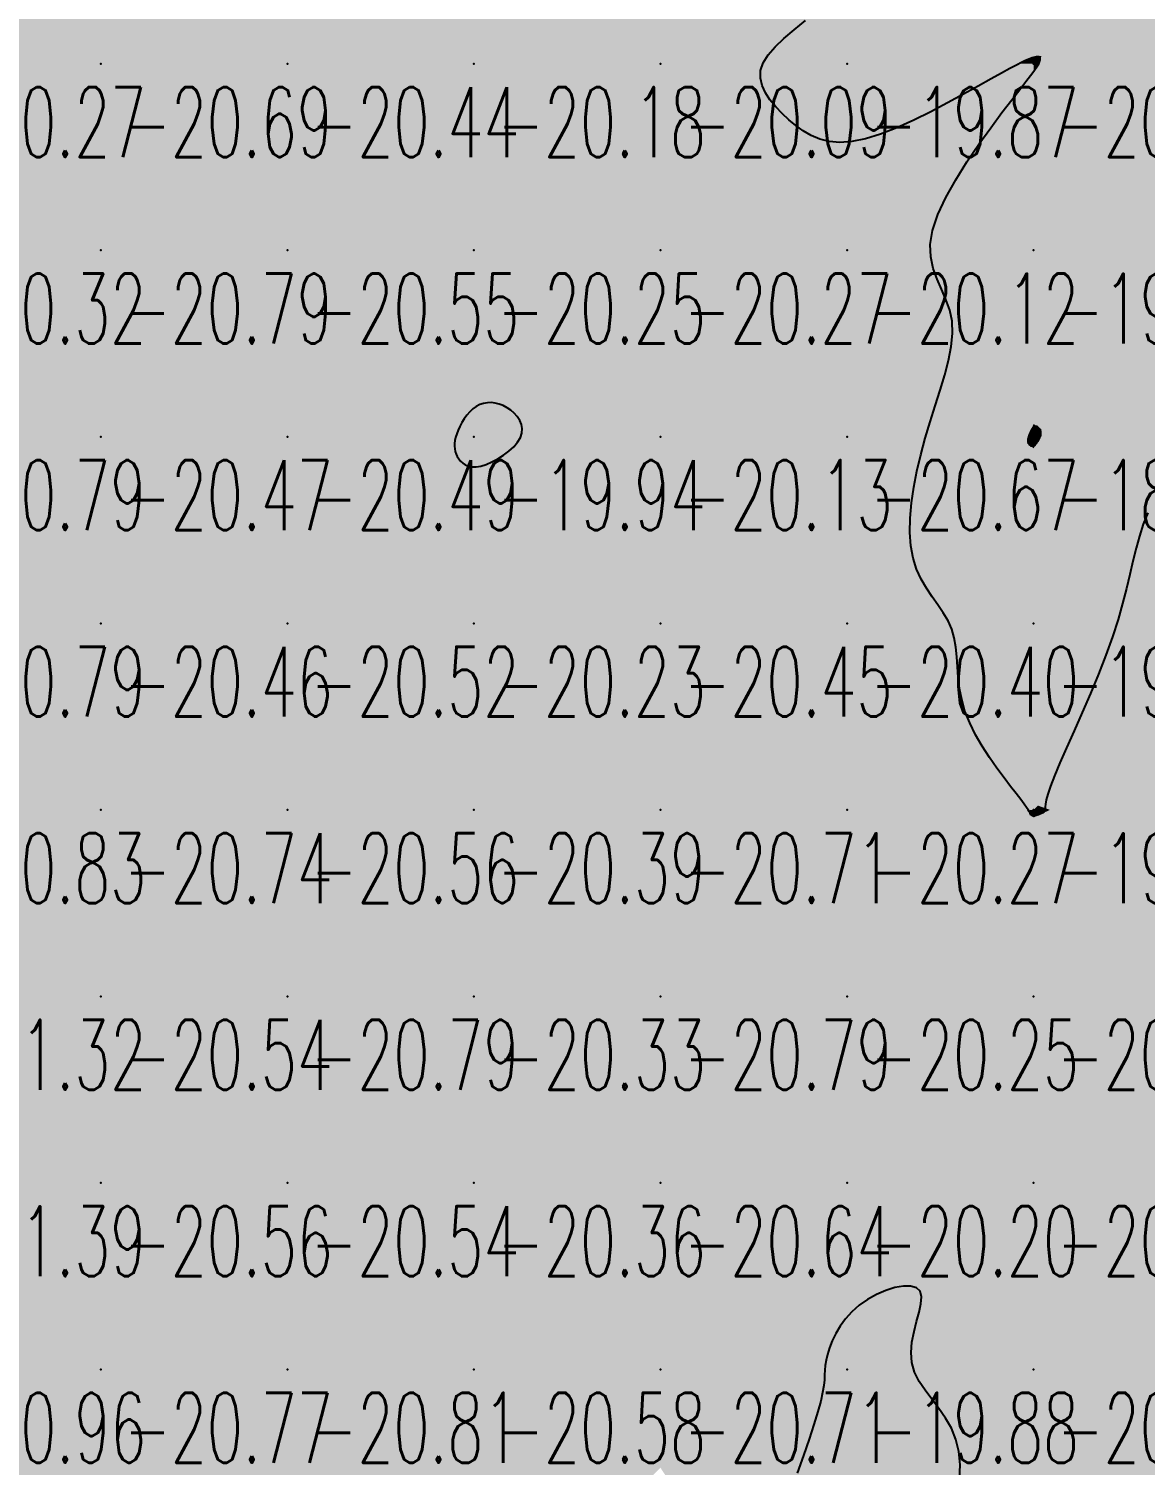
# Model space of a CAD drawing. Header units: millimetres. Extents: x 88261 to 90953, y 390274 to 392322.
# Drawn here: x 89256.4 to 89316.2, y 390922.1 to 390999.1 of the extents above; entities that cross this region are included whole.
import ezdxf
from ezdxf.enums import TextEntityAlignment as Align

# ---------------------------------------------------------------- set-up
doc = ezdxf.new("R2010")
doc.units = ezdxf.units.MM
doc.header["$LTSCALE"] = 25
for name, color, linetype in [('CN_03_00', 7, 'Continuous'), ('CN_04_00', 242, 'Continuous'), ('COTEAlt', 7, 'Continuous'), ('TN_COLORIAGE', 7, 'Continuous')]:
    doc.layers.add(name, color=color, linetype=linetype)
doc.styles.add('Simplex 1.0', font='Simplex.shx', dxfattribs={"width": 0.99, "height": 2.5})
doc.styles.get("Standard").update_dxf_attribs({"font": 'times.ttf'})

# ---------------------------------------------------------------- blocks, each defined once
blk = doc.blocks.new('COTE')
at = {"color": 0}
blk.add_point((0, 0), dxfattribs=at)
at = {"layer": 'COTEAlt'}
blk.add_attdef('ALT', text='', height=3.75, dxfattribs=at).set_placement((1.25, -1.25), align=Align.TOP_LEFT)

msp = doc.modelspace()

# ---------------------------------------------------------------- linework, layer by layer
at = {"layer": 'CN_03_00', "elevation": -19, "flags": 128}
msp.add_lwpolyline([(89310.613, 390977.269), (89310.63, 390977.329), (89310.64, 390977.386), (89310.643, 390977.44), (89310.641, 390977.491), (89310.631, 390977.54), (89310.616, 390977.586), (89310.593, 390977.631), (89310.565, 390977.672), (89310.53, 390977.71), (89310.492, 390977.743), (89310.45, 390977.768), (89310.405, 390977.785), (89310.36, 390977.792), (89310.314, 390977.786), (89310.269, 390977.768), (89310.226, 390977.735), (89310.184, 390977.689), (89310.146, 390977.634), (89310.109, 390977.571), (89310.076, 390977.503), (89310.045, 390977.433), (89310.018, 390977.363), (89309.995, 390977.296), (89309.975, 390977.234), (89309.959, 390977.176), (89309.947, 390977.123), (89309.94, 390977.073), (89309.939, 390977.027), (89309.942, 390976.984), (89309.951, 390976.943), (89309.967, 390976.904), (89309.988, 390976.867), (89310.015, 390976.832), (89310.047, 390976.802), (89310.084, 390976.778), (89310.124, 390976.762), (89310.167, 390976.754), (89310.212, 390976.757), (89310.259, 390976.772), (89310.306, 390976.801), (89310.354, 390976.841), (89310.401, 390976.89), (89310.446, 390976.947), (89310.489, 390977.009), (89310.527, 390977.074), (89310.562, 390977.141), (89310.591, 390977.206), (89310.613, 390977.269)], close=True, dxfattribs=at)
at = {"layer": 'CN_04_00', "elevation": -20, "flags": 128}
for points in [[(89316.37, 390973.17), (89316.129, 390972.551), (89315.924, 390971.918), (89315.743, 390971.263), (89315.576, 390970.581), (89315.409, 390969.864), (89315.229, 390969.106), (89315.022, 390968.301), (89314.777, 390967.442), (89314.48, 390966.522), (89314.123, 390965.541), (89313.72, 390964.519), (89313.29, 390963.485), (89312.85, 390962.464), (89312.42, 390961.484), (89312.017, 390960.572), (89311.661, 390959.755), (89311.369, 390959.06), (89311.156, 390958.506), (89311.012, 390958.083), (89310.925, 390957.77), (89310.882, 390957.55), (89310.868, 390957.403), (89310.871, 390957.309), (89310.876, 390957.251), (89310.872, 390957.21), (89310.846, 390957.169), (89310.801, 390957.126), (89310.74, 390957.084), (89310.669, 390957.044), (89310.591, 390957.007), (89310.51, 390956.974), (89310.432, 390956.949), (89310.359, 390956.931), (89310.296, 390956.922), (89310.242, 390956.921), (89310.197, 390956.927), (89310.159, 390956.94), (89310.129, 390956.957), (89310.105, 390956.978), (89310.086, 390957.002), (89310.071, 390957.027), (89310.059, 390957.055), (89310.041, 390957.092), (89310.01, 390957.151), (89309.954, 390957.241), (89309.866, 390957.371), (89309.737, 390957.553), (89309.558, 390957.795), (89309.319, 390958.11), (89309.016, 390958.502), (89308.664, 390958.964), (89308.281, 390959.483), (89307.887, 390960.049), (89307.5, 390960.648), (89307.138, 390961.27), (89306.822, 390961.902), (89306.57, 390962.531), (89306.394, 390963.149), (89306.282, 390963.752), (89306.214, 390964.336), (89306.171, 390964.902), (89306.134, 390965.447), (89306.083, 390965.968), (89305.999, 390966.465), (89305.862, 390966.936), (89305.661, 390967.38), (89305.406, 390967.808), (89305.117, 390968.232), (89304.811, 390968.665), (89304.507, 390969.119), (89304.222, 390969.607), (89303.976, 390970.14), (89303.787, 390970.732), (89303.669, 390971.391), (89303.619, 390972.11), (89303.633, 390972.881), (89303.704, 390973.693), (89303.825, 390974.537), (89303.992, 390975.403), (89304.198, 390976.282), (89304.437, 390977.162), (89304.702, 390978.036), (89304.976, 390978.897), (89305.244, 390979.738), (89305.487, 390980.554), (89305.689, 390981.338), (89305.833, 390982.084), (89305.901, 390982.786), (89305.876, 390983.438), (89305.75, 390984.038), (89305.551, 390984.602), (89305.314, 390985.148), (89305.076, 390985.697), (89304.872, 390986.268), (89304.739, 390986.88), (89304.712, 390987.553), (89304.829, 390988.307), (89305.113, 390989.152), (89305.539, 390990.067), (89306.073, 390991.021), (89306.677, 390991.984), (89307.316, 390992.925), (89307.953, 390993.813), (89308.553, 390994.618), (89309.079, 390995.31), (89309.505, 390995.866), (89309.833, 390996.296), (89310.079, 390996.619), (89310.255, 390996.851), (89310.374, 390997.012), (89310.451, 390997.119), (89310.498, 390997.19), (89310.528, 390997.244), (89310.552, 390997.295), (89310.573, 390997.345), (89310.589, 390997.394), (89310.6, 390997.44), (89310.605, 390997.482), (89310.604, 390997.521), (89310.596, 390997.553), (89310.581, 390997.579), (89310.557, 390997.598), (89310.525, 390997.61), (89310.485, 390997.615), (89310.437, 390997.614), (89310.381, 390997.606), (89310.317, 390997.593), (89310.245, 390997.574), (89310.165, 390997.55), (89310.074, 390997.52), (89309.961, 390997.476), (89309.81, 390997.41), (89309.606, 390997.312), (89309.335, 390997.173), (89308.981, 390996.985), (89308.53, 390996.739), (89307.966, 390996.425), (89307.282, 390996.04), (89306.498, 390995.602), (89305.641, 390995.136), (89304.739, 390994.665), (89303.82, 390994.213), (89302.911, 390993.804), (89302.038, 390993.461), (89301.23, 390993.209), (89300.508, 390993.065), (89299.867, 390993.023), (89299.297, 390993.071), (89298.787, 390993.197), (89298.326, 390993.389), (89297.904, 390993.635), (89297.51, 390993.923), (89297.132, 390994.24), (89296.766, 390994.577), (89296.423, 390994.93), (89296.118, 390995.297), (89295.869, 390995.677), (89295.691, 390996.068), (89295.601, 390996.469), (89295.615, 390996.878), (89295.748, 390997.294), (89296.012, 390997.716), (89296.391, 390998.148), (89296.866, 390998.596), (89297.414, 390999.064), (89298.015, 390999.558)], [(89306.278, 390921.361), (89306.304, 390922.124), (89306.242, 390922.834), (89306.087, 390923.488), (89305.842, 390924.085), (89305.526, 390924.636), (89305.169, 390925.152), (89304.798, 390925.643), (89304.44, 390926.123), (89304.122, 390926.602), (89303.873, 390927.093), (89303.719, 390927.606), (89303.679, 390928.149), (89303.73, 390928.708), (89303.84, 390929.267), (89303.978, 390929.807), (89304.11, 390930.311), (89304.206, 390930.761), (89304.233, 390931.14), (89304.16, 390931.43), (89303.963, 390931.617), (89303.657, 390931.707), (89303.267, 390931.708), (89302.816, 390931.628), (89302.329, 390931.477), (89301.83, 390931.263), (89301.343, 390930.995), (89300.893, 390930.682), (89300.498, 390930.333), (89300.159, 390929.957), (89299.875, 390929.565), (89299.639, 390929.168), (89299.45, 390928.776), (89299.304, 390928.399), (89299.197, 390928.047), (89299.125, 390927.731), (89299.083, 390927.455), (89299.062, 390927.204), (89299.049, 390926.955), (89299.032, 390926.687), (89298.999, 390926.378), (89298.939, 390926.005), (89298.839, 390925.547), (89298.687, 390924.983), (89298.475, 390924.297), (89298.212, 390923.505), (89297.907, 390922.627), (89297.572, 390921.687)]]:
    msp.add_lwpolyline(points, dxfattribs=at)
msp.add_lwpolyline([(89282.822, 390977.444), (89282.837, 390977.681), (89282.795, 390977.908), (89282.705, 390978.123), (89282.575, 390978.323), (89282.413, 390978.505), (89282.228, 390978.665), (89282.028, 390978.802), (89281.82, 390978.912), (89281.608, 390978.994), (89281.394, 390979.048), (89281.18, 390979.072), (89280.968, 390979.067), (89280.761, 390979.032), (89280.561, 390978.964), (89280.371, 390978.865), (89280.191, 390978.734), (89280.024, 390978.576), (89279.87, 390978.397), (89279.73, 390978.203), (89279.605, 390977.999), (89279.495, 390977.792), (89279.402, 390977.588), (89279.327, 390977.392), (89279.27, 390977.209), (89279.231, 390977.039), (89279.21, 390976.88), (89279.206, 390976.73), (89279.219, 390976.587), (89279.249, 390976.45), (89279.295, 390976.317), (89279.357, 390976.186), (89279.435, 390976.057), (89279.531, 390975.934), (89279.647, 390975.824), (89279.786, 390975.732), (89279.951, 390975.665), (89280.143, 390975.629), (89280.364, 390975.629), (89280.618, 390975.672), (89280.904, 390975.761), (89281.212, 390975.893), (89281.526, 390976.06), (89281.835, 390976.256), (89282.125, 390976.475), (89282.381, 390976.709), (89282.591, 390976.953), (89282.742, 390977.2), (89282.822, 390977.444)], close=True, dxfattribs=at)
at = {"layer": 'TN_COLORIAGE', "color": 223}
for points in [[(89250.249, 390997.239, -20.46), (89260.249, 390997.239, -20.46), (89260.249, 391007.239, -20.46)], [(89250.249, 391007.239, -20.46), (89250.249, 390997.239, -20.46), (89260.249, 391007.239, -20.46)], [(89260.249, 390997.239, -20.569), (89270.249, 390997.239, -20.569), (89270.249, 391007.239, -20.569)], [(89260.249, 391007.239, -20.569), (89260.249, 390997.239, -20.569), (89270.249, 391007.239, -20.569)], [(89270.249, 390997.239, -20.015), (89280.249, 390997.239, -20.015), (89280.249, 391007.239, -20.015)], [(89270.249, 391007.239, -20.015), (89270.249, 390997.239, -20.015), (89280.249, 391007.239, -20.015)], [(89280.249, 390997.239, -20), (89285.754, 391002.745, -20), (89280.249, 391007.239, -20), (89281.137, 391007.239, -20)], [(89300.249, 391007.239, -20), (89300.249, 391000.751, -20), (89290.249, 390997.239, -20), (89294.295, 390997.239, -20)], [(89300.249, 391007.239, -20), (89294.135, 391007.239, -20), (89290.249, 390997.239, -20), (89290.249, 391000.904, -20)], [(89280.249, 390997.239, -20), (89285.754, 391002.745, -20), (89290.249, 390997.239, -20), (89290.249, 391000.904, -20)], [(89250.249, 390987.239, -20.689), (89260.249, 390987.239, -20.689), (89260.249, 390997.239, -20.689)], [(89250.249, 390997.239, -20.689), (89250.249, 390987.239, -20.689), (89260.249, 390997.239, -20.689)], [(89260.249, 390987.239, -20.442), (89270.249, 390987.239, -20.442), (89270.249, 390997.239, -20.442)], [(89260.249, 390997.239, -20.442), (89260.249, 390987.239, -20.442), (89270.249, 390997.239, -20.442)], [(89270.249, 390987.239, -20.183), (89280.249, 390987.239, -20.183), (89280.249, 390997.239, -20.183)], [(89270.249, 390997.239, -20.183), (89270.249, 390987.239, -20.183), (89280.249, 390997.239, -20.183)], [(89280.249, 390987.239, -20.086), (89290.249, 390987.239, -20.086), (89290.249, 390997.239, -20.086)], [(89280.249, 390997.239, -20.086), (89280.249, 390987.239, -20.086), (89290.249, 390997.239, -20.086)], [(89290.249, 390987.239, -20), (89297.063, 390994.053, -20), (89290.249, 390997.239, -20), (89294.295, 390997.239, -20)], [(89300.249, 390987.239, -20), (89302.92, 390987.239, -20), (89310.249, 390997.239, -20), (89310.249, 390996.845, -20)], [(89300.249, 390987.239, -20), (89300.249, 390991.99, -20), (89310.249, 390997.239, -20), (89309.324, 390997.239, -20)], [(89310.249, 390997.6, -20.013), (89309.324, 390997.239, -20.013), (89310.249, 390997.239, -20.013)], [(89310.562, 390997.239, -20.013), (89310.668, 390997.659, -20.013), (89310.249, 390997.239, -20.013)], [(89310.249, 390997.6, -20.013), (89310.668, 390997.659, -20.013), (89310.249, 390997.239, -20.013)], [(89310.562, 390997.239, -20.013), (89310.249, 390996.845, -20.013), (89310.249, 390997.239, -20.013)], [(89290.249, 390987.239, -20), (89297.063, 390994.053, -20), (89300.249, 390987.239, -20), (89300.249, 390991.99, -20)], [(89250.249, 390977.239, -20.792), (89260.249, 390977.239, -20.792), (89260.249, 390987.239, -20.792)], [(89250.249, 390987.239, -20.792), (89250.249, 390977.239, -20.792), (89260.249, 390987.239, -20.792)], [(89260.249, 390977.239, -20.547), (89270.249, 390977.239, -20.547), (89270.249, 390987.239, -20.547)], [(89260.249, 390987.239, -20.547), (89260.249, 390977.239, -20.547), (89270.249, 390987.239, -20.547)], [(89270.249, 390977.239, -20), (89279.131, 390977.239, -20), (89280.249, 390987.239, -20), (89280.249, 390979.216, -20)], [(89270.249, 390987.239, -20.251), (89270.249, 390977.239, -20.251), (89280.249, 390987.239, -20.251)], [(89290.249, 390987.239, -20), (89282.098, 390979.089, -20), (89280.249, 390987.239, -20), (89280.249, 390979.216, -20)], [(89290.249, 390987.239, -20), (89282.098, 390979.089, -20), (89290.249, 390977.239, -20), (89283.526, 390977.239, -20)], [(89290.249, 390977.239, -20.115), (89300.249, 390977.239, -20.115), (89300.249, 390987.239, -20.115)], [(89290.249, 390987.239, -20.115), (89290.249, 390977.239, -20.115), (89300.249, 390987.239, -20.115)], [(89300.249, 390977.239, -20), (89307.047, 390984.038, -20), (89300.249, 390987.239, -20), (89302.92, 390987.239, -20)], [(89304.147, 390977.239, -20.671), (89307.047, 390984.038, -20.671), (89300.249, 390977.239, -20.671)], [(89250.249, 390967.239, -20.473), (89260.249, 390967.239, -20.473), (89260.249, 390977.239, -20.473)], [(89250.249, 390977.239, -20.473), (89250.249, 390967.239, -20.473), (89260.249, 390977.239, -20.473)], [(89260.249, 390967.239, -20.491), (89270.249, 390967.239, -20.491), (89270.249, 390977.239, -20.491)], [(89260.249, 390977.239, -20.491), (89260.249, 390967.239, -20.491), (89270.249, 390977.239, -20.491)], [(89270.249, 390967.239, -20), (89279.19, 390976.18, -20), (89270.249, 390977.239, -20), (89279.131, 390977.239, -20)], [(89280.249, 390967.239, -20.127), (89290.249, 390967.239, -20.127), (89290.249, 390977.239, -20.127)], [(89280.249, 390967.239, -20), (89280.249, 390975.153, -20), (89290.249, 390977.239, -20), (89283.526, 390977.239, -20)], [(89290.249, 390967.239, -20.671), (89300.249, 390967.239, -20.671), (89300.249, 390977.239, -20.671)], [(89290.249, 390977.239, -20.671), (89290.249, 390967.239, -20.671), (89300.249, 390977.239, -20.671)], [(89300.249, 390977.239, -20), (89304.147, 390977.239, -20), (89300.249, 390967.239, -20), (89302.987, 390969.978, -20)], [(89320.249, 390967.239, -20), (89315.171, 390967.239, -20), (89320.249, 390977.239, -20), (89315.716, 390972.707, -20)], [(89318.74, 390977.239, -20.187), (89315.716, 390972.707, -20.187), (89320.249, 390977.239, -20.187)], [(89270.249, 390967.239, -20), (89279.19, 390976.18, -20), (89280.249, 390967.239, -20), (89280.249, 390975.153, -20)], [(89302.987, 390969.978, -20.396), (89306.625, 390967.239, -20.396), (89300.249, 390967.239, -20.396)], [(89250.249, 390957.239, -20.457), (89260.249, 390957.239, -20.457), (89260.249, 390967.239, -20.457)], [(89250.249, 390967.239, -20.457), (89250.249, 390957.239, -20.457), (89260.249, 390967.239, -20.457)], [(89260.249, 390957.239, -20.522), (89270.249, 390957.239, -20.522), (89270.249, 390967.239, -20.522)], [(89260.249, 390967.239, -20.522), (89260.249, 390957.239, -20.522), (89270.249, 390967.239, -20.522)], [(89270.249, 390957.239, -20.234), (89280.249, 390957.239, -20.234), (89280.249, 390967.239, -20.234)], [(89270.249, 390967.239, -20.234), (89270.249, 390957.239, -20.234), (89280.249, 390967.239, -20.234)], [(89280.249, 390957.239, -20.45), (89290.249, 390957.239, -20.45), (89290.249, 390967.239, -20.45)], [(89280.249, 390967.239, -20.45), (89280.249, 390957.239, -20.45), (89290.249, 390967.239, -20.45)], [(89290.249, 390957.239, -20.396), (89300.249, 390957.239, -20.396), (89300.249, 390967.239, -20.396)], [(89290.249, 390967.239, -20.396), (89290.249, 390957.239, -20.396), (89300.249, 390967.239, -20.396)], [(89300.249, 390967.239, -20), (89306.625, 390967.239, -20), (89300.249, 390957.239, -20), (89305.687, 390962.677, -20)], [(89320.249, 390967.239, -20), (89310.48, 390957.47, -20), (89320.249, 390957.239, -20), (89311.125, 390957.239, -20)], [(89315.171, 390967.239, -20.232), (89310.48, 390957.47, -20.232), (89320.249, 390967.239, -20.232)], [(89305.687, 390962.677, -20.268), (89310.048, 390957.239, -20.268), (89300.249, 390957.239, -20.268)], [(89250.249, 390953.819, -20.742), (89255.803, 390952.794, -20.742), (89250.249, 390957.239, -20.742), (89260.249, 390957.239, -20.742)], [(89255.803, 390952.794, -20.537), (89254.359, 390947.239, -20.537), (89260.249, 390957.239, -20.537), (89260.249, 390947.239, -20.537)], [(89260.249, 390947.239, -20.556), (89270.249, 390947.239, -20.556), (89270.249, 390957.239, -20.556)], [(89260.249, 390957.239, -20.556), (89260.249, 390947.239, -20.556), (89270.249, 390957.239, -20.556)], [(89270.249, 390947.239, -20.386), (89280.249, 390947.239, -20.386), (89280.249, 390957.239, -20.386)], [(89270.249, 390957.239, -20.386), (89270.249, 390947.239, -20.386), (89280.249, 390957.239, -20.386)], [(89280.249, 390947.239, -20.706), (89290.249, 390947.239, -20.706), (89290.249, 390957.239, -20.706)], [(89280.249, 390957.239, -20.706), (89280.249, 390947.239, -20.706), (89290.249, 390957.239, -20.706)], [(89290.249, 390947.239, -20.268), (89300.249, 390947.239, -20.268), (89300.249, 390957.239, -20.268)], [(89290.249, 390957.239, -20.268), (89290.249, 390947.239, -20.268), (89300.249, 390957.239, -20.268)], [(89300.249, 390957.239, -20), (89310.048, 390957.239, -20), (89300.249, 390947.239, -20), (89310.033, 390957.023, -20)], [(89300.249, 390947.239, -20), (89310.033, 390957.023, -20), (89310.249, 390947.239, -20), (89310.249, 390956.83, -20)], [(89310.249, 390947.239, -20.057), (89320.249, 390947.239, -20.057), (89320.249, 390957.239, -20.057)], [(89310.249, 390947.239, -20), (89310.249, 390956.83, -20), (89320.249, 390957.239, -20), (89311.125, 390957.239, -20)], [(89254.359, 390947.239, -20.537), (89254.823, 390941.814, -20.537), (89260.249, 390947.239, -20.537)], [(89254.965, 390937.239, -20.537), (89254.823, 390941.814, -20.537), (89260.249, 390937.239, -20.537), (89260.249, 390947.239, -20.537)], [(89260.249, 390937.239, -20.79), (89270.249, 390937.239, -20.79), (89270.249, 390947.239, -20.79)], [(89260.249, 390947.239, -20.79), (89260.249, 390937.239, -20.79), (89270.249, 390947.239, -20.79)], [(89270.249, 390937.239, -20.332), (89280.249, 390937.239, -20.332), (89280.249, 390947.239, -20.332)], [(89270.249, 390947.239, -20.332), (89270.249, 390937.239, -20.332), (89280.249, 390947.239, -20.332)], [(89280.249, 390937.239, -20.791), (89290.249, 390937.239, -20.791), (89290.249, 390947.239, -20.791)], [(89280.249, 390947.239, -20.791), (89280.249, 390937.239, -20.791), (89290.249, 390947.239, -20.791)], [(89290.249, 390937.239, -20.248), (89300.249, 390937.239, -20.248), (89300.249, 390947.239, -20.248)], [(89290.249, 390947.239, -20.248), (89290.249, 390937.239, -20.248), (89300.249, 390947.239, -20.248)], [(89300.249, 390937.239, -20.129), (89310.249, 390937.239, -20.129), (89310.249, 390947.239, -20.129)], [(89300.249, 390947.239, -20.129), (89300.249, 390937.239, -20.129), (89310.249, 390947.239, -20.129)], [(89310.249, 390937.239, -20.048), (89320.249, 390937.239, -20.048), (89320.249, 390947.239, -20.048)], [(89310.249, 390947.239, -20.048), (89310.249, 390937.239, -20.048), (89320.249, 390947.239, -20.048)], [(89250.249, 390927.239, -20.563), (89260.249, 390927.239, -20.563), (89260.249, 390937.239, -20.563)], [(89250.249, 390928.071, -20.563), (89254.965, 390937.239, -20.563), (89250.249, 390927.239, -20.563), (89260.249, 390937.239, -20.563)], [(89260.249, 390927.239, -20.542), (89270.249, 390927.239, -20.542), (89270.249, 390937.239, -20.542)], [(89260.249, 390937.239, -20.542), (89260.249, 390927.239, -20.542), (89270.249, 390937.239, -20.542)], [(89270.249, 390927.239, -20.362), (89280.249, 390927.239, -20.362), (89280.249, 390937.239, -20.362)], [(89270.249, 390937.239, -20.362), (89270.249, 390927.239, -20.362), (89280.249, 390937.239, -20.362)], [(89280.249, 390927.239, -20.644), (89290.249, 390927.239, -20.644), (89290.249, 390937.239, -20.644)], [(89280.249, 390937.239, -20.644), (89280.249, 390927.239, -20.644), (89290.249, 390937.239, -20.644)], [(89290.249, 390927.239, -20), (89298.784, 390927.239, -20), (89300.249, 390937.239, -20), (89300.249, 390931.071, -20)], [(89290.249, 390937.239, -20.197), (89290.249, 390927.239, -20.197), (89300.249, 390937.239, -20.197)], [(89300.249, 390937.239, -20), (89300.249, 390931.071, -20), (89310.249, 390937.239, -20), (89305.576, 390932.567, -20)], [(89310.249, 390927.239, -20), (89302.405, 390927.239, -20), (89310.249, 390937.239, -20), (89305.576, 390932.567, -20)], [(89310.249, 390927.239, -20.164), (89320.249, 390927.239, -20.164), (89320.249, 390937.239, -20.164)], [(89310.249, 390937.239, -20.164), (89310.249, 390927.239, -20.164), (89320.249, 390937.239, -20.164)], [(89250.249, 390917.239, -20.767), (89260.249, 390917.239, -20.767), (89260.249, 390927.239, -20.767)], [(89250.249, 390927.239, -20.767), (89250.249, 390917.239, -20.767), (89260.249, 390927.239, -20.767)], [(89260.249, 390917.239, -20.811), (89270.249, 390917.239, -20.811), (89270.249, 390927.239, -20.811)], [(89260.249, 390927.239, -20.811), (89260.249, 390917.239, -20.811), (89270.249, 390927.239, -20.811)], [(89270.249, 390917.239, -20.584), (89280.249, 390917.239, -20.584), (89280.249, 390927.239, -20.584)], [(89270.249, 390927.239, -20.584), (89270.249, 390917.239, -20.584), (89280.249, 390927.239, -20.584)], [(89290.249, 390921.969, -20.709), (89285.545, 390917.239, -20.709), (89290.249, 390927.239, -20.709), (89280.249, 390917.239, -20.709)], [(89280.249, 390927.239, -20.712), (89280.249, 390917.239, -20.712), (89290.249, 390927.239, -20.712)], [(89290.249, 390921.969, -20), (89292.123, 390919.113, -20), (89290.249, 390927.239, -20), (89299.364, 390926.355, -20)], [(89299.364, 390926.355, -20.712), (89298.784, 390927.239, -20.712), (89290.249, 390927.239, -20.712)], [(89307.121, 390924.112, -20.444), (89302.405, 390927.239, -20.444), (89310.249, 390927.239, -20.444)], [(89310.249, 390917.239, -20), (89305.636, 390917.239, -20), (89310.249, 390927.239, -20), (89307.121, 390924.112, -20)], [(89310.249, 390917.239, -20.058), (89320.249, 390917.239, -20.058), (89320.249, 390927.239, -20.058)], [(89310.249, 390927.239, -20.058), (89310.249, 390917.239, -20.058), (89320.249, 390927.239, -20.058)], [(89292.123, 390919.113, -20), (89299.364, 390926.355, -20), (89291.407, 390917.239, -20), (89295.88, 390917.239, -20)]]:
    msp.add_solid(points, dxfattribs=at)
at = {"layer": 'TN_COLORIAGE', "color": 213}
for points in [[(89309.324, 390997.239, -19.654), (89310.249, 390997.6, -19.654), (89300.249, 390997.239, -19.654), (89310.249, 391007.239, -19.654)], [(89300.249, 391000.751, -19.654), (89304.295, 391007.239, -19.654), (89300.249, 390997.239, -19.654), (89310.249, 391007.239, -19.654)], [(89310.668, 390997.659, -19.654), (89310.249, 390997.6, -19.654), (89320.249, 391007.239, -19.654), (89310.249, 391007.239, -19.654)], [(89310.668, 390997.659, -19.599), (89310.562, 390997.239, -19.599), (89320.249, 391007.239, -19.599), (89320.249, 390997.239, -19.599)], [(89294.295, 390997.239, -19.873), (89300.249, 391000.751, -19.873), (89300.249, 390997.239, -19.873)], [(89294.295, 390997.239, -19.873), (89297.063, 390994.053, -19.873), (89300.249, 390997.239, -19.873)], [(89300.249, 390991.99, -19.873), (89297.063, 390994.053, -19.873), (89300.249, 390997.239, -19.873)], [(89309.324, 390997.239, -19.873), (89300.249, 390991.99, -19.873), (89300.249, 390997.239, -19.873)], [(89316.752, 390987.239, -19.599), (89320.249, 390990.217, -19.599), (89310.249, 390987.239, -19.599), (89320.249, 390997.239, -19.599)], [(89310.249, 390996.845, -19.599), (89310.562, 390997.239, -19.599), (89310.249, 390987.239, -19.599), (89320.249, 390997.239, -19.599)], [(89310.249, 390996.845, -19.684), (89302.92, 390987.239, -19.684), (89310.249, 390987.239, -19.684)], [(89302.92, 390987.239, -19.684), (89307.047, 390984.038, -19.684), (89310.249, 390987.239, -19.684)], [(89307.047, 390984.038, -19), (89304.147, 390977.239, -19), (89310.249, 390987.239, -19), (89309.955, 390977.239, -19)], [(89309.955, 390977.239, -19.684), (89310.249, 390977.928, -19.684), (89310.249, 390987.239, -19.684)], [(89316.752, 390987.239, -19), (89318.856, 390985.847, -19), (89310.249, 390987.239, -19), (89310.663, 390977.654, -19)], [(89310.663, 390977.654, -19.684), (89310.249, 390977.928, -19.684), (89310.249, 390987.239, -19.684)], [(89318.856, 390985.847, -19), (89318.74, 390977.239, -19), (89310.663, 390977.654, -19), (89310.658, 390977.239, -19)], [(89280.249, 390979.216, -19.938), (89279.131, 390977.239, -19.938), (89280.249, 390977.239, -19.938)], [(89280.249, 390979.216, -19.938), (89282.098, 390979.089, -19.938), (89280.249, 390977.239, -19.938)], [(89283.526, 390977.239, -19.938), (89282.098, 390979.089, -19.938), (89280.249, 390977.239, -19.938)], [(89279.131, 390977.239, -19.938), (89279.19, 390976.18, -19.938), (89280.249, 390977.239, -19.938)], [(89280.249, 390975.153, -19.938), (89279.19, 390976.18, -19.938), (89280.249, 390977.239, -19.938)], [(89283.526, 390977.239, -19.938), (89280.249, 390975.153, -19.938), (89280.249, 390977.239, -19.938)], [(89302.987, 390969.978, -19), (89304.147, 390977.239, -19), (89309.899, 390976.89, -19), (89309.955, 390977.239, -19)], [(89315.716, 390972.707, -19), (89318.74, 390977.239, -19), (89310.249, 390967.239, -19), (89310.658, 390977.239, -19)], [(89310.658, 390977.239, -19.775), (89310.249, 390976.626, -19.775), (89310.249, 390967.239, -19.775)], [(89306.625, 390967.239, -19), (89302.987, 390969.978, -19), (89310.249, 390967.239, -19), (89309.899, 390976.89, -19)], [(89309.899, 390976.89, -19.775), (89310.249, 390976.626, -19.775), (89310.249, 390967.239, -19.775)], [(89315.716, 390972.707, -19.775), (89315.171, 390967.239, -19.775), (89310.249, 390967.239, -19.775)], [(89310.048, 390957.239, -19.775), (89305.687, 390962.677, -19.775), (89310.249, 390957.239, -19.775), (89310.249, 390967.239, -19.775)], [(89305.687, 390962.677, -19.775), (89306.625, 390967.239, -19.775), (89310.249, 390967.239, -19.775)], [(89310.48, 390957.47, -19.775), (89315.171, 390967.239, -19.775), (89310.249, 390957.239, -19.775), (89310.249, 390967.239, -19.775)], [(89310.249, 390956.83, -19.995), (89310.033, 390957.023, -19.995), (89310.249, 390957.239, -19.995)], [(89310.033, 390957.023, -19.995), (89310.048, 390957.239, -19.995), (89310.249, 390957.239, -19.995)], [(89311.125, 390957.239, -19.995), (89310.48, 390957.47, -19.995), (89310.249, 390957.239, -19.995)], [(89311.125, 390957.239, -19.995), (89310.249, 390956.83, -19.995), (89310.249, 390957.239, -19.995)], [(89305.576, 390932.567, -19.878), (89302.405, 390927.239, -19.878), (89300.249, 390927.239, -19.878)], [(89305.576, 390932.567, -19.878), (89300.249, 390931.071, -19.878), (89300.249, 390927.239, -19.878)], [(89300.249, 390931.071, -19.878), (89298.784, 390927.239, -19.878), (89300.249, 390927.239, -19.878)], [(89299.364, 390926.355, -19.023), (89295.88, 390917.239, -19.023), (89300.249, 390927.239, -19.023), (89300.249, 390917.239, -19.023)], [(89298.784, 390927.239, -19.878), (89299.364, 390926.355, -19.878), (89300.249, 390927.239, -19.878)], [(89302.405, 390927.239, -19.023), (89307.121, 390924.112, -19.023), (89300.249, 390927.239, -19.023), (89300.249, 390917.239, -19.023)], [(89307.121, 390924.112, -19.023), (89305.636, 390917.239, -19.023), (89300.249, 390917.239, -19.023)]]:
    msp.add_solid(points, dxfattribs=at)
at = {"layer": 'TN_COLORIAGE', "color": 203}
for points in [[(89310.249, 390977.928, -18.949), (89309.955, 390977.239, -18.949), (89310.249, 390977.239, -18.949)], [(89310.249, 390977.928, -18.949), (89310.663, 390977.654, -18.949), (89310.249, 390977.239, -18.949)], [(89310.249, 390976.626, -18.949), (89309.899, 390976.89, -18.949), (89310.249, 390977.239, -18.949)], [(89309.899, 390976.89, -18.949), (89309.955, 390977.239, -18.949), (89310.249, 390977.239, -18.949)], [(89310.663, 390977.654, -18.949), (89310.658, 390977.239, -18.949), (89310.249, 390977.239, -18.949)], [(89310.249, 390976.626, -18.949), (89310.658, 390977.239, -18.949), (89310.249, 390977.239, -18.949)]]:
    msp.add_solid(points, dxfattribs=at)

# ---------------------------------------------------------------- block references
at = {"layer": 'COTEAlt'}
ref = msp.add_blockref('COTE', (89250.249, 390997.239), dxfattribs=at)
ref.add_attrib('ALT', '-20.27', dxfattribs={"height": 3.75, "style": 'Simplex 1.0', "width": 0.6}).set_placement((89251.499, 390995.989), align=Align.TOP_LEFT)
ref = msp.add_blockref('COTE', (89260.249, 390997.239), dxfattribs=at)
ref.add_attrib('ALT', '-20.69', dxfattribs={"height": 3.75, "style": 'Simplex 1.0', "width": 0.6}).set_placement((89261.499, 390995.989), align=Align.TOP_LEFT)
ref = msp.add_blockref('COTE', (89270.249, 390997.239), dxfattribs=at)
ref.add_attrib('ALT', '-20.44', dxfattribs={"height": 3.75, "style": 'Simplex 1.0', "width": 0.6}).set_placement((89271.499, 390995.989), align=Align.TOP_LEFT)
ref = msp.add_blockref('COTE', (89280.249, 390997.239), dxfattribs=at)
ref.add_attrib('ALT', '-20.18', dxfattribs={"height": 3.75, "style": 'Simplex 1.0', "width": 0.6}).set_placement((89281.499, 390995.989), align=Align.TOP_LEFT)
ref = msp.add_blockref('COTE', (89290.249, 390997.239), dxfattribs=at)
ref.add_attrib('ALT', '-20.09', dxfattribs={"height": 3.75, "style": 'Simplex 1.0', "width": 0.6}).set_placement((89291.499, 390995.989), align=Align.TOP_LEFT)
ref = msp.add_blockref('COTE', (89300.249, 390997.239), dxfattribs=at)
ref.add_attrib('ALT', '-19.87', dxfattribs={"height": 3.75, "style": 'Simplex 1.0', "width": 0.6}).set_placement((89301.499, 390995.989), align=Align.TOP_LEFT)
ref = msp.add_blockref('COTE', (89310.249, 390997.239), dxfattribs=at)
ref.add_attrib('ALT', '-20.01', dxfattribs={"height": 3.75, "style": 'Simplex 1.0', "width": 0.6}).set_placement((89311.499, 390995.989), align=Align.TOP_LEFT)
ref = msp.add_blockref('COTE', (89250.249, 390987.239), dxfattribs=at)
ref.add_attrib('ALT', '-20.32', dxfattribs={"height": 3.75, "style": 'Simplex 1.0', "width": 0.6}).set_placement((89251.499, 390985.989), align=Align.TOP_LEFT)
ref = msp.add_blockref('COTE', (89260.249, 390987.239), dxfattribs=at)
ref.add_attrib('ALT', '-20.79', dxfattribs={"height": 3.75, "style": 'Simplex 1.0', "width": 0.6}).set_placement((89261.499, 390985.989), align=Align.TOP_LEFT)
ref = msp.add_blockref('COTE', (89270.249, 390987.239), dxfattribs=at)
ref.add_attrib('ALT', '-20.55', dxfattribs={"height": 3.75, "style": 'Simplex 1.0', "width": 0.6}).set_placement((89271.499, 390985.989), align=Align.TOP_LEFT)
ref = msp.add_blockref('COTE', (89280.249, 390987.239), dxfattribs=at)
ref.add_attrib('ALT', '-20.25', dxfattribs={"height": 3.75, "style": 'Simplex 1.0', "width": 0.6}).set_placement((89281.499, 390985.989), align=Align.TOP_LEFT)
ref = msp.add_blockref('COTE', (89290.249, 390987.239), dxfattribs=at)
ref.add_attrib('ALT', '-20.27', dxfattribs={"height": 3.75, "style": 'Simplex 1.0', "width": 0.6}).set_placement((89291.499, 390985.989), align=Align.TOP_LEFT)
ref = msp.add_blockref('COTE', (89300.249, 390987.239), dxfattribs=at)
ref.add_attrib('ALT', '-20.12', dxfattribs={"height": 3.75, "style": 'Simplex 1.0', "width": 0.6}).set_placement((89301.499, 390985.989), align=Align.TOP_LEFT)
ref = msp.add_blockref('COTE', (89310.249, 390987.239), dxfattribs=at)
ref.add_attrib('ALT', '-19.68', dxfattribs={"height": 3.75, "style": 'Simplex 1.0', "width": 0.6}).set_placement((89311.499, 390985.989), align=Align.TOP_LEFT)
ref = msp.add_blockref('COTE', (89250.249, 390977.239), dxfattribs=at)
ref.add_attrib('ALT', '-20.79', dxfattribs={"height": 3.75, "style": 'Simplex 1.0', "width": 0.6}).set_placement((89251.499, 390975.989), align=Align.TOP_LEFT)
ref = msp.add_blockref('COTE', (89260.249, 390977.239), dxfattribs=at)
ref.add_attrib('ALT', '-20.47', dxfattribs={"height": 3.75, "style": 'Simplex 1.0', "width": 0.6}).set_placement((89261.499, 390975.989), align=Align.TOP_LEFT)
ref = msp.add_blockref('COTE', (89270.249, 390977.239), dxfattribs=at)
ref.add_attrib('ALT', '-20.49', dxfattribs={"height": 3.75, "style": 'Simplex 1.0', "width": 0.6}).set_placement((89271.499, 390975.989), align=Align.TOP_LEFT)
ref = msp.add_blockref('COTE', (89280.249, 390977.239), dxfattribs=at)
ref.add_attrib('ALT', '-19.94', dxfattribs={"height": 3.75, "style": 'Simplex 1.0', "width": 0.6}).set_placement((89281.499, 390975.989), align=Align.TOP_LEFT)
ref = msp.add_blockref('COTE', (89290.249, 390977.239), dxfattribs=at)
ref.add_attrib('ALT', '-20.13', dxfattribs={"height": 3.75, "style": 'Simplex 1.0', "width": 0.6}).set_placement((89291.499, 390975.989), align=Align.TOP_LEFT)
ref = msp.add_blockref('COTE', (89300.249, 390977.239), dxfattribs=at)
ref.add_attrib('ALT', '-20.67', dxfattribs={"height": 3.75, "style": 'Simplex 1.0', "width": 0.6}).set_placement((89301.499, 390975.989), align=Align.TOP_LEFT)
ref = msp.add_blockref('COTE', (89310.249, 390977.239), dxfattribs=at)
ref.add_attrib('ALT', '-18.95', dxfattribs={"height": 3.75, "style": 'Simplex 1.0', "width": 0.6}).set_placement((89311.499, 390975.989), align=Align.TOP_LEFT)
ref = msp.add_blockref('COTE', (89250.249, 390967.239), dxfattribs=at)
ref.add_attrib('ALT', '-20.79', dxfattribs={"height": 3.75, "style": 'Simplex 1.0', "width": 0.6}).set_placement((89251.499, 390965.989), align=Align.TOP_LEFT)
ref = msp.add_blockref('COTE', (89260.249, 390967.239), dxfattribs=at)
ref.add_attrib('ALT', '-20.46', dxfattribs={"height": 3.75, "style": 'Simplex 1.0', "width": 0.6}).set_placement((89261.499, 390965.989), align=Align.TOP_LEFT)
ref = msp.add_blockref('COTE', (89270.249, 390967.239), dxfattribs=at)
ref.add_attrib('ALT', '-20.52', dxfattribs={"height": 3.75, "style": 'Simplex 1.0', "width": 0.6}).set_placement((89271.499, 390965.989), align=Align.TOP_LEFT)
ref = msp.add_blockref('COTE', (89280.249, 390967.239), dxfattribs=at)
ref.add_attrib('ALT', '-20.23', dxfattribs={"height": 3.75, "style": 'Simplex 1.0', "width": 0.6}).set_placement((89281.499, 390965.989), align=Align.TOP_LEFT)
ref = msp.add_blockref('COTE', (89290.249, 390967.239), dxfattribs=at)
ref.add_attrib('ALT', '-20.45', dxfattribs={"height": 3.75, "style": 'Simplex 1.0', "width": 0.6}).set_placement((89291.499, 390965.989), align=Align.TOP_LEFT)
ref = msp.add_blockref('COTE', (89300.249, 390967.239), dxfattribs=at)
ref.add_attrib('ALT', '-20.40', dxfattribs={"height": 3.75, "style": 'Simplex 1.0', "width": 0.6}).set_placement((89301.499, 390965.989), align=Align.TOP_LEFT)
ref = msp.add_blockref('COTE', (89310.249, 390967.239), dxfattribs=at)
ref.add_attrib('ALT', '-19.77', dxfattribs={"height": 3.75, "style": 'Simplex 1.0', "width": 0.6}).set_placement((89311.499, 390965.989), align=Align.TOP_LEFT)
ref = msp.add_blockref('COTE', (89250.249, 390957.239), dxfattribs=at)
ref.add_attrib('ALT', '-20.83', dxfattribs={"height": 3.75, "style": 'Simplex 1.0', "width": 0.6}).set_placement((89251.499, 390955.989), align=Align.TOP_LEFT)
ref = msp.add_blockref('COTE', (89260.249, 390957.239), dxfattribs=at)
ref.add_attrib('ALT', '-20.74', dxfattribs={"height": 3.75, "style": 'Simplex 1.0', "width": 0.6}).set_placement((89261.499, 390955.989), align=Align.TOP_LEFT)
ref = msp.add_blockref('COTE', (89270.249, 390957.239), dxfattribs=at)
ref.add_attrib('ALT', '-20.56', dxfattribs={"height": 3.75, "style": 'Simplex 1.0', "width": 0.6}).set_placement((89271.499, 390955.989), align=Align.TOP_LEFT)
ref = msp.add_blockref('COTE', (89280.249, 390957.239), dxfattribs=at)
ref.add_attrib('ALT', '-20.39', dxfattribs={"height": 3.75, "style": 'Simplex 1.0', "width": 0.6}).set_placement((89281.499, 390955.989), align=Align.TOP_LEFT)
ref = msp.add_blockref('COTE', (89290.249, 390957.239), dxfattribs=at)
ref.add_attrib('ALT', '-20.71', dxfattribs={"height": 3.75, "style": 'Simplex 1.0', "width": 0.6}).set_placement((89291.499, 390955.989), align=Align.TOP_LEFT)
ref = msp.add_blockref('COTE', (89300.249, 390957.239), dxfattribs=at)
ref.add_attrib('ALT', '-20.27', dxfattribs={"height": 3.75, "style": 'Simplex 1.0', "width": 0.6}).set_placement((89301.499, 390955.989), align=Align.TOP_LEFT)
ref = msp.add_blockref('COTE', (89310.249, 390957.239), dxfattribs=at)
ref.add_attrib('ALT', '-19.99', dxfattribs={"height": 3.75, "style": 'Simplex 1.0', "width": 0.6}).set_placement((89311.499, 390955.989), align=Align.TOP_LEFT)
ref = msp.add_blockref('COTE', (89250.249, 390947.239), dxfattribs=at)
ref.add_attrib('ALT', '-21.32', dxfattribs={"height": 3.75, "style": 'Simplex 1.0', "width": 0.6}).set_placement((89251.499, 390945.989), align=Align.TOP_LEFT)
ref = msp.add_blockref('COTE', (89260.249, 390947.239), dxfattribs=at)
ref.add_attrib('ALT', '-20.54', dxfattribs={"height": 3.75, "style": 'Simplex 1.0', "width": 0.6}).set_placement((89261.499, 390945.989), align=Align.TOP_LEFT)
ref = msp.add_blockref('COTE', (89270.249, 390947.239), dxfattribs=at)
ref.add_attrib('ALT', '-20.79', dxfattribs={"height": 3.75, "style": 'Simplex 1.0', "width": 0.6}).set_placement((89271.499, 390945.989), align=Align.TOP_LEFT)
ref = msp.add_blockref('COTE', (89280.249, 390947.239), dxfattribs=at)
ref.add_attrib('ALT', '-20.33', dxfattribs={"height": 3.75, "style": 'Simplex 1.0', "width": 0.6}).set_placement((89281.499, 390945.989), align=Align.TOP_LEFT)
ref = msp.add_blockref('COTE', (89290.249, 390947.239), dxfattribs=at)
ref.add_attrib('ALT', '-20.79', dxfattribs={"height": 3.75, "style": 'Simplex 1.0', "width": 0.6}).set_placement((89291.499, 390945.989), align=Align.TOP_LEFT)
ref = msp.add_blockref('COTE', (89300.249, 390947.239), dxfattribs=at)
ref.add_attrib('ALT', '-20.25', dxfattribs={"height": 3.75, "style": 'Simplex 1.0', "width": 0.6}).set_placement((89301.499, 390945.989), align=Align.TOP_LEFT)
ref = msp.add_blockref('COTE', (89310.249, 390947.239), dxfattribs=at)
ref.add_attrib('ALT', '-20.13', dxfattribs={"height": 3.75, "style": 'Simplex 1.0', "width": 0.6}).set_placement((89311.499, 390945.989), align=Align.TOP_LEFT)
ref = msp.add_blockref('COTE', (89250.249, 390937.239), dxfattribs=at)
ref.add_attrib('ALT', '-21.39', dxfattribs={"height": 3.75, "style": 'Simplex 1.0', "width": 0.6}).set_placement((89251.499, 390935.989), align=Align.TOP_LEFT)
ref = msp.add_blockref('COTE', (89260.249, 390937.239), dxfattribs=at)
ref.add_attrib('ALT', '-20.56', dxfattribs={"height": 3.75, "style": 'Simplex 1.0', "width": 0.6}).set_placement((89261.499, 390935.989), align=Align.TOP_LEFT)
ref = msp.add_blockref('COTE', (89270.249, 390937.239), dxfattribs=at)
ref.add_attrib('ALT', '-20.54', dxfattribs={"height": 3.75, "style": 'Simplex 1.0', "width": 0.6}).set_placement((89271.499, 390935.989), align=Align.TOP_LEFT)
ref = msp.add_blockref('COTE', (89280.249, 390937.239), dxfattribs=at)
ref.add_attrib('ALT', '-20.36', dxfattribs={"height": 3.75, "style": 'Simplex 1.0', "width": 0.6}).set_placement((89281.499, 390935.989), align=Align.TOP_LEFT)
ref = msp.add_blockref('COTE', (89290.249, 390937.239), dxfattribs=at)
ref.add_attrib('ALT', '-20.64', dxfattribs={"height": 3.75, "style": 'Simplex 1.0', "width": 0.6}).set_placement((89291.499, 390935.989), align=Align.TOP_LEFT)
ref = msp.add_blockref('COTE', (89300.249, 390937.239), dxfattribs=at)
ref.add_attrib('ALT', '-20.20', dxfattribs={"height": 3.75, "style": 'Simplex 1.0', "width": 0.6}).set_placement((89301.499, 390935.989), align=Align.TOP_LEFT)
ref = msp.add_blockref('COTE', (89310.249, 390937.239), dxfattribs=at)
ref.add_attrib('ALT', '-20.11', dxfattribs={"height": 3.75, "style": 'Simplex 1.0', "width": 0.6}).set_placement((89311.499, 390935.989), align=Align.TOP_LEFT)
ref = msp.add_blockref('COTE', (89250.249, 390927.239), dxfattribs=at)
ref.add_attrib('ALT', '-20.96', dxfattribs={"height": 3.75, "style": 'Simplex 1.0', "width": 0.6}).set_placement((89251.499, 390925.989), align=Align.TOP_LEFT)
ref = msp.add_blockref('COTE', (89260.249, 390927.239), dxfattribs=at)
ref.add_attrib('ALT', '-20.77', dxfattribs={"height": 3.75, "style": 'Simplex 1.0', "width": 0.6}).set_placement((89261.499, 390925.989), align=Align.TOP_LEFT)
ref = msp.add_blockref('COTE', (89270.249, 390927.239), dxfattribs=at)
ref.add_attrib('ALT', '-20.81', dxfattribs={"height": 3.75, "style": 'Simplex 1.0', "width": 0.6}).set_placement((89271.499, 390925.989), align=Align.TOP_LEFT)
ref = msp.add_blockref('COTE', (89280.249, 390927.239), dxfattribs=at)
ref.add_attrib('ALT', '-20.58', dxfattribs={"height": 3.75, "style": 'Simplex 1.0', "width": 0.6}).set_placement((89281.499, 390925.989), align=Align.TOP_LEFT)
ref = msp.add_blockref('COTE', (89290.249, 390927.239), dxfattribs=at)
ref.add_attrib('ALT', '-20.71', dxfattribs={"height": 3.75, "style": 'Simplex 1.0', "width": 0.6}).set_placement((89291.499, 390925.989), align=Align.TOP_LEFT)
ref = msp.add_blockref('COTE', (89300.249, 390927.239), dxfattribs=at)
ref.add_attrib('ALT', '-19.88', dxfattribs={"height": 3.75, "style": 'Simplex 1.0', "width": 0.6}).set_placement((89301.499, 390925.989), align=Align.TOP_LEFT)
ref = msp.add_blockref('COTE', (89310.249, 390927.239), dxfattribs=at)
ref.add_attrib('ALT', '-20.44', dxfattribs={"height": 3.75, "style": 'Simplex 1.0', "width": 0.6}).set_placement((89311.499, 390925.989), align=Align.TOP_LEFT)

doc.saveas('drawing.dxf')
